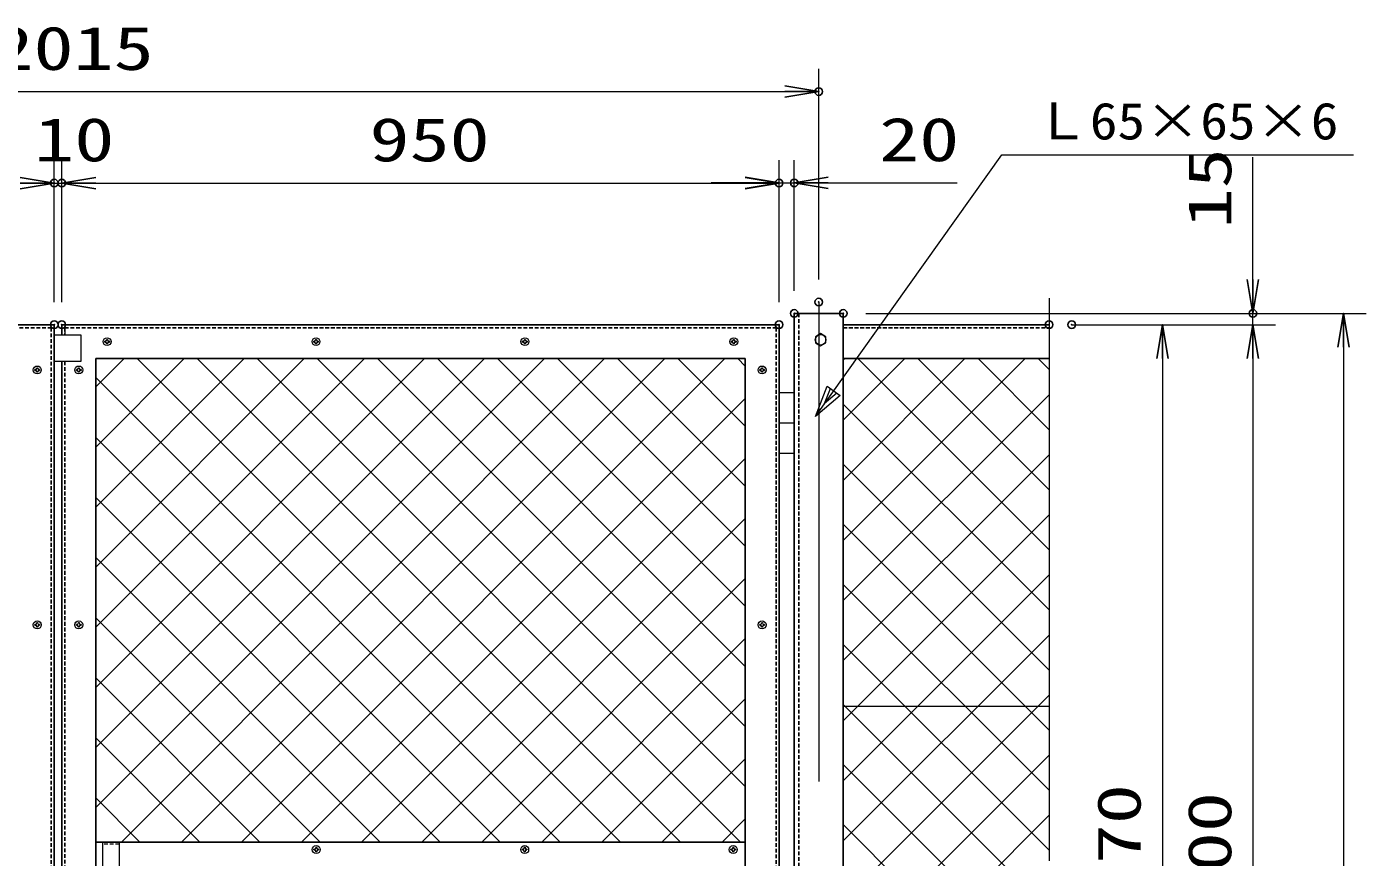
# Model space of a CAD drawing. Units: millimetres, scale not verified. Extents: x -5249 to 5251, y -3712 to 3712.
# Drawn here: x -74 to 1700, y 887 to 1986 of the extents above; entities that cross this region are included whole.
import ezdxf
from ezdxf.enums import TextEntityAlignment as Align

# ---------------------------------------------------------------- set-up
doc = ezdxf.new("R2010")
doc.units = ezdxf.units.MM
doc.header["$LTSCALE"] = 20
doc.header["$PDMODE"] = 32
doc.header["$PDSIZE"] = 10
doc.linetypes.add('USER1', pattern=[0.375, 0.25, -0.125])
doc.linetypes.add('USER2', pattern=[50.8, 31.75, -6.35, 6.35, -6.35])
for name, color, linetype, lineweight in [('0-2_D-STR1', 1, 'Continuous', 25), ('0-3_D-STR2', 7, 'Continuous', 13), ('0-4_0', 7, 'Continuous', 25), ('0-5_D-STR-DIM', 7, 'Continuous', 13), ('0-7_D-STR-TXT', 7, 'Continuous', 13), ('0-9_D-BMK', 2, 'Continuous', 13), ('0-B_D-STR3', 3, 'Continuous', 13)]:
    doc.layers.add(name, color=color, linetype=linetype, lineweight=lineweight)
doc.layers.add('0-6_Defpoints', color=7, linetype='Continuous')
doc.styles.add('ＭＳ ゴシック', font='')
doc.styles.get('ＭＳ ゴシック').set_extended_font_data('MS Gothic')

# ---------------------------------------------------------------- blocks, each defined once
blk = doc.blocks.new('DARROWS')
at = {"layer": '0-4_0'}
blk.add_line((0, 0), (-19.982, 0), dxfattribs=at)
blk.add_lwpolyline([(-20, -3.333), (0, 0), (-20, 3.333)], dxfattribs=at)

msp = doc.modelspace()

# ---------------------------------------------------------------- linework, layer by layer
at = {"layer": '0-2_D-STR1'}
for p, q in [((1007.37, 1606.78), (942.37, 1606.78)), ((942.37, 1606.78), (942.37, -163.22)), ((1007.37, 1606.78), (1007.37, -163.22)), ((-987.63, 1591.78), (-37.63, 1591.78)), ((-37.63, 1591.78), (-37.63, 121.78)), ((-27.63, 1591.78), (-27.63, 1578.18)), ((922.37, 1591.78), (-27.63, 1591.78)), ((922.37, 1591.78), (922.37, 121.78)), ((1007.37, 1591.78), (1279.93, 1591.78)), ((17.37, 1546.78), (17.37, 1512.33)), ((877.37, 1546.78), (17.37, 1546.78)), ((877.37, 1546.78), (877.37, 1524.02)), ((1007.37, 1546.78), (1279.93, 1546.78)), ((-27.63, 1543.18), (-27.63, 121.78)), ((17.37, 1512.33), (17.37, 906.78)), ((877.37, 1524.02), (877.37, 906.78)), ((17.37, 906.78), (877.37, 906.78)), ((17.37, 906.78), (17.37, 806.78)), ((877.37, 906.78), (877.37, 806.78))]:
    msp.add_line(p, q, dxfattribs=at)
at = {"layer": '0-2_D-STR1', "linetype": 'USER1'}
for p, q in [((948.37, 1606.78), (948.37, -163.22)), ((-983.63, 1587.78), (-41.63, 1587.78)), ((-41.63, 1587.78), (-41.63, 125.78)), ((-23.63, 1587.78), (918.37, 1587.78)), ((-23.63, 1587.78), (-23.63, 1578.18)), ((918.37, 1587.78), (918.37, 125.78)), ((1007.37, 1587.78), (1279.93, 1587.78)), ((-23.63, 1543.18), (-23.63, 125.78))]:
    msp.add_line(p, q, dxfattribs=at)
at = {"layer": '0-3_D-STR2'}
for p, q in [((-23.63, 1587.78), (-23.63, 1578.18)), ((17.37, 1509.29), (54.86, 1546.78)), ((17.37, 1429.74), (134.41, 1546.78)), ((17.37, 1350.19), (213.96, 1546.78)), ((17.37, 1270.64), (293.51, 1546.78)), ((17.37, 1191.09), (373.06, 1546.78)), ((17.37, 1111.54), (452.61, 1546.78)), ((17.37, 1031.99), (532.16, 1546.78)), ((17.37, 952.44), (611.71, 1546.78)), ((51.26, 906.78), (691.26, 1546.78)), ((712.13, 906.78), (72.13, 1546.78)), ((130.81, 906.78), (770.81, 1546.78)), ((791.68, 906.78), (151.68, 1546.78)), ((210.36, 906.78), (850.36, 1546.78)), ((871.23, 906.78), (231.23, 1546.78)), ((877.37, 980.2), (310.78, 1546.78)), ((877.37, 1059.75), (390.33, 1546.78)), ((877.37, 1139.3), (469.88, 1546.78)), ((877.37, 1218.85), (549.43, 1546.78)), ((877.37, 1298.4), (628.98, 1546.78)), ((877.37, 1377.95), (708.53, 1546.78)), ((877.37, 1457.5), (788.08, 1546.78)), ((877.37, 1537.04), (867.63, 1546.78)), ((1007.37, 1306.04), (1248.11, 1546.78)), ((1007.37, 1385.59), (1168.56, 1546.78)), ((1007.37, 1465.14), (1089.01, 1546.78)), ((1007.37, 1544.69), (1009.46, 1546.78)), ((1279.93, 1293.58), (1026.73, 1546.78)), ((1279.93, 1373.13), (1106.28, 1546.78)), ((1279.93, 1452.68), (1185.83, 1546.78)), ((1279.93, 1532.23), (1265.38, 1546.78)), ((632.58, 906.78), (17.37, 1522)), ((289.91, 906.78), (877.37, 1494.24)), ((1007.37, 1226.49), (1279.93, 1499.06)), ((1279.93, 1214.03), (1007.37, 1486.59)), ((553.03, 906.78), (17.37, 1442.45)), ((1007.37, 1146.94), (1279.93, 1419.51)), ((369.46, 906.78), (877.37, 1414.69)), ((1279.93, 1134.48), (1007.37, 1407.05)), ((473.48, 906.78), (17.37, 1362.9)), ((449.01, 906.78), (877.37, 1335.14)), ((1007.37, 1067.39), (1279.93, 1339.96)), ((1279.93, 1054.93), (1007.37, 1327.5)), ((393.93, 906.78), (17.37, 1283.35)), ((1007.37, 987.84), (1279.93, 1260.41)), ((528.56, 906.78), (877.37, 1255.59)), ((1279.93, 975.38), (1007.37, 1247.95)), ((314.39, 906.78), (17.37, 1203.8)), ((608.11, 906.78), (877.37, 1176.04)), ((1007.37, 908.3), (1279.93, 1180.86)), ((1279.93, 895.83), (1007.37, 1168.4)), ((234.84, 906.78), (17.37, 1124.25)), ((1007.37, 828.75), (1279.93, 1101.31)), ((687.66, 906.78), (877.37, 1096.49)), ((1279.93, 816.28), (1007.37, 1088.85)), ((1007.37, 1086.78), (1279.93, 1086.78)), ((155.29, 906.78), (17.37, 1044.7)), ((767.2, 906.78), (877.37, 1016.94)), ((1007.37, 749.2), (1279.93, 1021.76)), ((1279.93, 736.73), (1007.37, 1009.3)), ((75.74, 906.78), (17.37, 965.15)), ((1007.37, 669.65), (1279.93, 942.21)), ((846.75, 906.78), (877.37, 937.39)), ((1279.93, 657.18), (1007.37, 929.75))]:
    msp.add_line(p, q, dxfattribs=at)
at = {"layer": '0-5_D-STR-DIM'}
for p, q in [((974.87, 1651.78), (974.87, 1930.32)), ((-995.13, 1900.32), (929.87, 1900.32)), ((922.37, 1621.78), (922.37, 1809.53)), ((942.37, 1636.78), (942.37, 1809.53)), ((1549.93, 1651.78), (1549.93, 1813.78)), ((-37.63, 1621.78), (-37.63, 1809.28)), ((-37.63, 1621.78), (-37.63, 1809.28)), ((-27.63, 1621.78), (-27.63, 1809.28)), ((-27.63, 1621.78), (-27.63, 1809.28)), ((922.37, 1621.78), (922.37, 1809.28)), ((-37.63, 1779.28), (-27.63, 1779.28)), ((17.37, 1779.28), (877.37, 1779.28)), ((17.37, 1779.28), (62.37, 1779.28)), ((877.37, 1779.53), (832.37, 1779.53)), ((922.37, 1779.53), (942.37, 1779.53)), ((987.37, 1779.53), (1158.37, 1779.53)), ((1037.37, 1606.78), (1579.93, 1606.78)), ((1037.37, 1606.78), (1699.93, 1606.78)), ((1549.93, 1591.78), (1549.93, 1606.78)), ((1309.93, 1591.78), (1459.93, 1591.78)), ((1339.93, 1591.78), (1579.93, 1591.78)), ((1339.93, 1591.78), (1579.93, 1591.78)), ((1669.93, 1561.78), (1669.93, -118.22)), ((1429.93, 1546.78), (1429.93, 166.78)), ((1549.93, 1546.78), (1549.93, 1501.78)), ((1549.93, 1546.78), (1549.93, 136.78))]:
    msp.add_line(p, q, dxfattribs=at)
at = {"layer": '0-6_Defpoints'}
for p in [(974.87, 1900.32), (-37.63, 1779.28), (-27.63, 1779.28), (922.37, 1779.28), (942.37, 1779.53), (974.87, 1621.78), (-37.63, 1591.78), (-27.63, 1591.78), (922.37, 1591.78), (922.37, 1591.78), (942.37, 1606.78), (1007.37, 1606.78), (1279.93, 1591.78), (1309.93, 1591.78), (1549.93, 1606.78)]:
    msp.add_point(p, dxfattribs=at)
at = {"layer": '0-7_D-STR-TXT'}
for p, q in [((970.37, 1470.08), (1217.37, 1816.78)), ((1217.37, 1816.78), (1682.97, 1816.78)), ((970.37, 1470.08), (986.19, 1510.38)), ((986.19, 1510.38), (1003.29, 1498.2)), ((1003.29, 1498.2), (970.37, 1470.08)), ((982.55, 1487.19), (990.46, 1507.34)), ((999.01, 1501.25), (982.55, 1487.19))]:
    msp.add_line(p, q, dxfattribs=at)
at = {"layer": '0-9_D-BMK', "linetype": 'USER2'}
msp.add_line((974.87, 1621.78), (974.87, -178.22), dxfattribs=at)
at = {"layer": '0-9_D-BMK'}
for p, q in [((1279.93, 1626.78), (1279.93, 1546.78)), ((1279.93, 1569.5), (1279.93, 881.78))]:
    msp.add_line(p, q, dxfattribs=at)
at = {"layer": '0-B_D-STR3'}
for p, q in [((-37.63, 1578.18), (-2.63, 1578.18)), ((-2.63, 1578.18), (-2.63, 1543.18)), ((29.37, 1568.78), (29.37, 1569.78)), ((29.87, 1569.78), (29.37, 1569.78)), ((29.87, 1568.78), (29.37, 1568.78)), ((29.37, 1568.78), (29.87, 1568.78)), ((31.87, 1572.28), (31.87, 1571.78)), ((31.87, 1572.28), (32.87, 1572.28)), ((31.87, 1566.78), (31.87, 1566.28)), ((31.87, 1566.28), (31.87, 1566.78)), ((32.87, 1566.28), (31.87, 1566.28)), ((32.87, 1572.28), (32.87, 1571.78)), ((32.87, 1566.78), (32.87, 1566.28)), ((35.37, 1569.78), (34.87, 1569.78)), ((34.87, 1568.78), (35.37, 1568.78)), ((35.37, 1569.78), (35.37, 1568.78)), ((306.03, 1568.78), (306.03, 1569.78)), ((306.53, 1569.78), (306.03, 1569.78)), ((306.53, 1568.78), (306.03, 1568.78)), ((306.03, 1568.78), (306.53, 1568.78)), ((308.53, 1572.28), (308.53, 1571.78)), ((308.53, 1572.28), (309.53, 1572.28)), ((308.53, 1566.78), (308.53, 1566.28)), ((308.53, 1566.28), (308.53, 1566.78)), ((309.53, 1566.28), (308.53, 1566.28)), ((309.53, 1572.28), (309.53, 1571.78)), ((309.53, 1566.78), (309.53, 1566.28)), ((312.03, 1569.78), (311.53, 1569.78)), ((311.53, 1568.78), (312.03, 1568.78)), ((312.03, 1569.78), (312.03, 1568.78)), ((582.7, 1568.78), (582.7, 1569.78)), ((583.2, 1569.78), (582.7, 1569.78)), ((583.2, 1568.78), (582.7, 1568.78)), ((582.7, 1568.78), (583.2, 1568.78)), ((585.2, 1572.28), (585.2, 1571.78)), ((585.2, 1572.28), (586.2, 1572.28)), ((585.2, 1566.78), (585.2, 1566.28)), ((585.2, 1566.28), (585.2, 1566.78)), ((586.2, 1566.28), (585.2, 1566.28)), ((586.2, 1572.28), (586.2, 1571.78)), ((586.2, 1566.78), (586.2, 1566.28)), ((588.7, 1569.78), (588.2, 1569.78)), ((588.2, 1568.78), (588.7, 1568.78)), ((588.7, 1569.78), (588.7, 1568.78)), ((859.37, 1568.78), (859.37, 1569.78)), ((859.87, 1569.78), (859.37, 1569.78)), ((859.87, 1568.78), (859.37, 1568.78)), ((859.37, 1568.78), (859.87, 1568.78)), ((861.87, 1572.28), (861.87, 1571.78)), ((861.87, 1572.28), (862.87, 1572.28)), ((861.87, 1566.78), (861.87, 1566.28)), ((861.87, 1566.28), (861.87, 1566.78)), ((862.87, 1566.28), (861.87, 1566.28)), ((862.87, 1572.28), (862.87, 1571.78)), ((862.87, 1566.78), (862.87, 1566.28)), ((865.37, 1569.78), (864.87, 1569.78)), ((864.87, 1568.78), (865.37, 1568.78)), ((865.37, 1569.78), (865.37, 1568.78)), ((-63.13, 1531.28), (-63.13, 1532.28)), ((-62.63, 1532.28), (-63.13, 1532.28)), ((-62.63, 1531.28), (-63.13, 1531.28)), ((-63.13, 1531.28), (-62.63, 1531.28)), ((-60.63, 1534.78), (-60.63, 1534.28)), ((-60.63, 1534.78), (-59.63, 1534.78)), ((-60.63, 1529.28), (-60.63, 1528.78)), ((-60.63, 1528.78), (-60.63, 1529.28)), ((-59.63, 1528.78), (-60.63, 1528.78)), ((-59.63, 1534.78), (-59.63, 1534.28)), ((-59.63, 1529.28), (-59.63, 1528.78)), ((-57.13, 1532.28), (-57.63, 1532.28)), ((-57.63, 1531.28), (-57.13, 1531.28)), ((-57.13, 1532.28), (-57.13, 1531.28)), ((-2.63, 1543.18), (-37.63, 1543.18)), ((-8.13, 1531.28), (-8.13, 1532.28)), ((-7.63, 1532.28), (-8.13, 1532.28)), ((-7.63, 1531.28), (-8.13, 1531.28)), ((-8.13, 1531.28), (-7.63, 1531.28)), ((-5.63, 1534.78), (-5.63, 1534.28)), ((-5.63, 1534.78), (-4.63, 1534.78)), ((-5.63, 1529.28), (-5.63, 1528.78)), ((-5.63, 1528.78), (-5.63, 1529.28)), ((-4.63, 1528.78), (-5.63, 1528.78)), ((-4.63, 1534.78), (-4.63, 1534.28)), ((-4.63, 1529.28), (-4.63, 1528.78)), ((-2.13, 1532.28), (-2.63, 1532.28)), ((-2.63, 1531.28), (-2.13, 1531.28)), ((-2.13, 1532.28), (-2.13, 1531.28)), ((896.87, 1531.28), (896.87, 1532.28)), ((897.37, 1532.28), (896.87, 1532.28)), ((897.37, 1531.28), (896.87, 1531.28)), ((896.87, 1531.28), (897.37, 1531.28)), ((899.37, 1534.78), (899.37, 1534.28)), ((899.37, 1534.78), (900.37, 1534.78)), ((899.37, 1529.28), (899.37, 1528.78)), ((899.37, 1528.78), (899.37, 1529.28)), ((900.37, 1528.78), (899.37, 1528.78)), ((900.37, 1534.78), (900.37, 1534.28)), ((900.37, 1529.28), (900.37, 1528.78)), ((902.87, 1532.28), (902.37, 1532.28)), ((902.37, 1531.28), (902.87, 1531.28)), ((902.87, 1532.28), (902.87, 1531.28)), ((922.37, 1501.78), (942.37, 1501.78)), ((922.37, 1461.78), (942.37, 1461.78)), ((922.37, 1421.78), (942.37, 1421.78)), ((-63.13, 1193.78), (-63.13, 1194.78)), ((-62.63, 1194.78), (-63.13, 1194.78)), ((-62.63, 1193.78), (-63.13, 1193.78)), ((-63.13, 1193.78), (-62.63, 1193.78)), ((-60.63, 1197.28), (-60.63, 1196.78)), ((-60.63, 1197.28), (-59.63, 1197.28)), ((-60.63, 1191.78), (-60.63, 1191.28)), ((-60.63, 1191.28), (-60.63, 1191.78)), ((-59.63, 1191.28), (-60.63, 1191.28)), ((-59.63, 1197.28), (-59.63, 1196.78)), ((-59.63, 1191.78), (-59.63, 1191.28)), ((-57.13, 1194.78), (-57.63, 1194.78)), ((-57.63, 1193.78), (-57.13, 1193.78)), ((-57.13, 1194.78), (-57.13, 1193.78)), ((-8.13, 1193.78), (-8.13, 1194.78)), ((-7.63, 1194.78), (-8.13, 1194.78)), ((-7.63, 1193.78), (-8.13, 1193.78)), ((-8.13, 1193.78), (-7.63, 1193.78)), ((-5.63, 1197.28), (-5.63, 1196.78)), ((-5.63, 1197.28), (-4.63, 1197.28)), ((-5.63, 1191.78), (-5.63, 1191.28)), ((-5.63, 1191.28), (-5.63, 1191.78)), ((-4.63, 1191.28), (-5.63, 1191.28)), ((-4.63, 1197.28), (-4.63, 1196.78)), ((-4.63, 1191.78), (-4.63, 1191.28)), ((-2.13, 1194.78), (-2.63, 1194.78)), ((-2.63, 1193.78), (-2.13, 1193.78)), ((-2.13, 1194.78), (-2.13, 1193.78)), ((896.87, 1193.78), (896.87, 1194.78)), ((897.37, 1194.78), (896.87, 1194.78)), ((897.37, 1193.78), (896.87, 1193.78)), ((896.87, 1193.78), (897.37, 1193.78)), ((899.37, 1197.28), (899.37, 1196.78)), ((899.37, 1197.28), (900.37, 1197.28)), ((899.37, 1191.78), (899.37, 1191.28)), ((899.37, 1191.28), (899.37, 1191.78)), ((900.37, 1191.28), (899.37, 1191.28)), ((900.37, 1197.28), (900.37, 1196.78)), ((900.37, 1191.78), (900.37, 1191.28)), ((902.87, 1194.78), (902.37, 1194.78)), ((902.37, 1193.78), (902.87, 1193.78)), ((902.87, 1194.78), (902.87, 1193.78)), ((26.37, 906.78), (26.37, 806.78)), ((48.37, 906.78), (26.37, 906.78)), ((306.3, 896.28), (306.3, 897.28)), ((306.8, 897.28), (306.3, 897.28)), ((306.8, 896.28), (306.3, 896.28)), ((306.3, 896.28), (306.8, 896.28)), ((308.8, 899.78), (308.8, 899.28)), ((308.8, 899.78), (309.8, 899.78)), ((308.8, 894.28), (308.8, 893.78)), ((308.8, 893.78), (308.8, 894.28)), ((309.8, 893.78), (308.8, 893.78)), ((309.8, 899.78), (309.8, 899.28)), ((309.8, 894.28), (309.8, 893.78)), ((312.3, 897.28), (311.8, 897.28)), ((311.8, 896.28), (312.3, 896.28)), ((312.3, 897.28), (312.3, 896.28)), ((582.43, 896.28), (582.43, 897.28)), ((582.93, 897.28), (582.43, 897.28)), ((582.93, 896.28), (582.43, 896.28)), ((582.43, 896.28), (582.93, 896.28)), ((584.93, 899.78), (584.93, 899.28)), ((584.93, 899.78), (585.93, 899.78)), ((584.93, 894.28), (584.93, 893.78)), ((584.93, 893.78), (584.93, 894.28)), ((585.93, 893.78), (584.93, 893.78)), ((585.93, 899.78), (585.93, 899.28)), ((585.93, 894.28), (585.93, 893.78)), ((588.43, 897.28), (587.93, 897.28)), ((587.93, 896.28), (588.43, 896.28)), ((588.43, 897.28), (588.43, 896.28)), ((858.57, 896.28), (858.57, 897.28)), ((859.07, 897.28), (858.57, 897.28)), ((859.07, 896.28), (858.57, 896.28)), ((858.57, 896.28), (859.07, 896.28)), ((861.07, 899.78), (861.07, 899.28)), ((861.07, 899.78), (862.07, 899.78)), ((861.07, 894.28), (861.07, 893.78)), ((861.07, 893.78), (861.07, 894.28)), ((862.07, 893.78), (861.07, 893.78)), ((862.07, 899.78), (862.07, 899.28)), ((862.07, 894.28), (862.07, 893.78)), ((864.57, 897.28), (864.07, 897.28)), ((864.07, 896.28), (864.57, 896.28)), ((864.57, 897.28), (864.57, 896.28))]:
    msp.add_line(p, q, dxfattribs=at)
at = {"layer": '0-B_D-STR3', "linetype": 'USER1'}
msp.add_line((48.37, 903.78), (26.37, 903.78), dxfattribs=at)
at = {"layer": '0-B_D-STR3'}
msp.add_lwpolyline([(977.37, 1579.88), (970.35, 1575.83), (970.35, 1567.73), (977.37, 1563.68), (984.38, 1567.73), (984.38, 1575.83)], close=True, dxfattribs=at)
msp.add_lwpolyline([(48.37, 906.78), (48.37, 806.78), (26.37, 806.78)], dxfattribs=at)
for centre, radius in [((977.37, 1571.78), 7.03), ((32.37, 1569.28), 5.25), ((309.03, 1569.28), 5.25), ((585.7, 1569.28), 5.25), ((862.37, 1569.28), 5.25), ((-60.13, 1531.78), 5.25), ((-5.13, 1531.78), 5.25), ((899.87, 1531.78), 5.25), ((-60.13, 1194.28), 5.25), ((-5.13, 1194.28), 5.25), ((899.87, 1194.28), 5.25), ((309.3, 896.78), 5.25), ((585.43, 896.78), 5.25), ((861.57, 896.78), 5.25)]:
    msp.add_circle(centre, radius, dxfattribs=at)
for centre, start, end in [((29.87, 1571.78), 270, 0), ((29.87, 1566.78), 0, 90), ((34.87, 1571.78), 180, 270), ((34.87, 1566.78), 90, 180), ((306.53, 1571.78), 270, 0), ((306.53, 1566.78), 0, 90), ((311.53, 1571.78), 180, 270), ((311.53, 1566.78), 90, 180), ((583.2, 1571.78), 270, 0), ((583.2, 1566.78), 0, 90), ((588.2, 1571.78), 180, 270), ((588.2, 1566.78), 90, 180), ((859.87, 1571.78), 270, 0), ((859.87, 1566.78), 0, 90), ((864.87, 1571.78), 180, 270), ((864.87, 1566.78), 90, 180), ((-62.63, 1534.28), 270, 0), ((-62.63, 1529.28), 0, 90), ((-57.63, 1534.28), 180, 270), ((-57.63, 1529.28), 90, 180), ((-7.63, 1534.28), 270, 0), ((-7.63, 1529.28), 0, 90), ((-2.63, 1534.28), 180, 270), ((-2.63, 1529.28), 90, 180), ((897.37, 1534.28), 270, 0), ((897.37, 1529.28), 0, 90), ((902.37, 1534.28), 180, 270), ((902.37, 1529.28), 90, 180), ((-62.63, 1196.78), 270, 0), ((-62.63, 1191.78), 0, 90), ((-57.63, 1196.78), 180, 270), ((-57.63, 1191.78), 90, 180), ((-7.63, 1196.78), 270, 0), ((-7.63, 1191.78), 0, 90), ((-2.63, 1196.78), 180, 270), ((-2.63, 1191.78), 90, 180), ((897.37, 1196.78), 270, 0), ((897.37, 1191.78), 0, 90), ((902.37, 1196.78), 180, 270), ((902.37, 1191.78), 90, 180), ((306.8, 899.28), 270, 0), ((306.8, 894.28), 0, 90), ((311.8, 899.28), 180, 270), ((311.8, 894.28), 90, 180), ((582.93, 899.28), 270, 0), ((582.93, 894.28), 0, 90), ((587.93, 899.28), 180, 270), ((587.93, 894.28), 90, 180), ((859.07, 899.28), 270, 0), ((859.07, 894.28), 0, 90), ((864.07, 899.28), 180, 270), ((864.07, 894.28), 90, 180)]:
    msp.add_arc(centre, 2, start, end, dxfattribs=at)

# ---------------------------------------------------------------- block references
at = {"layer": '0-5_D-STR-DIM', "xscale": 2.25, "yscale": 2.25}
for p in [(974.87, 1900.32), (-37.63, 1779.28), (-37.63, 1779.28), (922.37, 1779.53), (922.37, 1779.28)]:
    msp.add_blockref('DARROWS', p, dxfattribs=at)
for p, rotation in [((-27.63, 1779.28), 180), ((-27.63, 1779.28), 180), ((942.37, 1779.53), 180), ((1549.93, 1606.78), 270), ((1669.93, 1606.78), 90), ((1429.93, 1591.78), 90), ((1549.93, 1591.78), 90), ((1549.93, 1591.78), 90)]:
    msp.add_blockref('DARROWS', p, dxfattribs=dict(at, rotation=rotation))

# ---------------------------------------------------------------- texts
at = {"layer": '0-5_D-STR-DIM', "style": 'ＭＳ ゴシック', "width": 1.35}
for s, p in [('2015', (-118.13, 1911.72)), ('10', (-64.13, 1790.68)), ('950', (379.87, 1790.68)), ('20', (1054.87, 1790.93))]:
    msp.add_text(s, height=57.77, dxfattribs=at).set_placement(p, align=Align.BOTTOM_LEFT)
for s, p in [('15', (1538.53, 1719.28)), ('1470', (1418.53, 771.28)), ('1500', (1538.53, 760.78))]:
    msp.add_text(s, height=57.77, rotation=90, dxfattribs=at).set_placement(p, align=Align.BOTTOM_LEFT)
at = {"layer": '0-7_D-STR-TXT', "style": 'ＭＳ ゴシック', "width": 1.1}
msp.add_text('Ｌ65×65×6', height=48.88, dxfattribs=at).set_placement((1260.57, 1822.38), align=Align.BOTTOM_LEFT)

doc.saveas('drawing.dxf')
